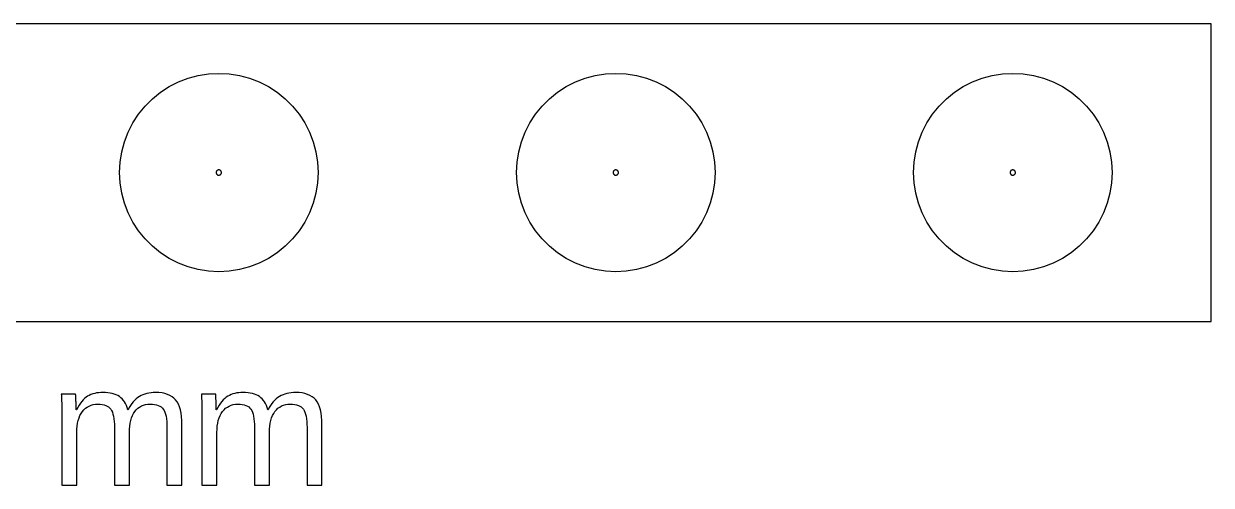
# Model space of a CAD drawing. Header units: metres. Extents: x -25 to 450, y -31 to 56.
# Drawn here: x 225.7 to 450, y -31 to 56.2 of the extents above; entities that cross this region are included whole.
import ezdxf

# ---------------------------------------------------------------- set-up
doc = ezdxf.new("R2010")
doc.units = ezdxf.units.M

msp = doc.modelspace()

# ---------------------------------------------------------------- linework, layer by layer
for p, q in [((450, 56.25), (0, 56.25)), ((450, 0), (450, 56.25)), ((253.125, 44.363), (254.874, 45.254)), ((254.874, 45.254), (256.706, 45.9573)), ((256.706, 45.9573), (258.602, 46.4653)), ((258.602, 46.4653), (260.54, 46.7723)), ((260.54, 46.7723), (262.5, 46.875)), ((262.5, 46.875), (264.46, 46.7723)), ((264.46, 46.7723), (266.398, 46.4653)), ((266.398, 46.4653), (268.294, 45.9573)), ((268.294, 45.9573), (270.126, 45.254)), ((270.126, 45.254), (271.875, 44.363)), ((328.125, 44.363), (329.874, 45.254)), ((329.874, 45.254), (331.706, 45.9573)), ((331.706, 45.9573), (333.602, 46.4653)), ((333.602, 46.4653), (335.54, 46.7723)), ((335.54, 46.7723), (337.5, 46.875)), ((337.5, 46.875), (339.46, 46.7723)), ((339.46, 46.7723), (341.398, 46.4653)), ((341.398, 46.4653), (343.294, 45.9573)), ((343.294, 45.9573), (345.126, 45.254)), ((345.126, 45.254), (346.875, 44.363)), ((403.125, 44.363), (404.874, 45.254)), ((404.874, 45.254), (406.706, 45.9573)), ((406.706, 45.9573), (408.602, 46.4653)), ((408.602, 46.4653), (410.54, 46.7723)), ((410.54, 46.7723), (412.5, 46.875)), ((412.5, 46.875), (414.46, 46.7723)), ((414.46, 46.7723), (416.398, 46.4653)), ((416.398, 46.4653), (418.294, 45.9573)), ((418.294, 45.9573), (420.126, 45.254)), ((420.126, 45.254), (421.875, 44.363)), ((249.954, 42.059), (251.479, 43.2941)), ((251.479, 43.2941), (253.125, 44.363)), ((271.875, 44.363), (273.521, 43.2941)), ((273.521, 43.2941), (275.046, 42.059)), ((324.954, 42.059), (326.479, 43.2941)), ((326.479, 43.2941), (328.125, 44.363)), ((346.875, 44.363), (348.521, 43.2941)), ((348.521, 43.2941), (350.046, 42.059)), ((399.954, 42.059), (401.479, 43.2941)), ((401.479, 43.2941), (403.125, 44.363)), ((421.875, 44.363), (423.521, 43.2941)), ((423.521, 43.2941), (425.046, 42.059)), ((247.331, 39.146), (248.566, 40.6712)), ((248.566, 40.6712), (249.954, 42.059)), ((275.046, 42.059), (276.434, 40.6712)), ((276.434, 40.6712), (277.669, 39.146)), ((322.331, 39.146), (323.566, 40.6712)), ((323.566, 40.6712), (324.954, 42.059)), ((350.046, 42.059), (351.434, 40.6712)), ((351.434, 40.6712), (352.669, 39.146)), ((397.331, 39.146), (398.566, 40.6712)), ((398.566, 40.6712), (399.954, 42.059)), ((425.046, 42.059), (426.434, 40.6712)), ((426.434, 40.6712), (427.669, 39.146)), ((246.262, 37.5), (247.331, 39.146)), ((277.669, 39.146), (278.738, 37.5)), ((321.262, 37.5), (322.331, 39.146)), ((352.669, 39.146), (353.738, 37.5)), ((396.262, 37.5), (397.331, 39.146)), ((427.669, 39.146), (428.738, 37.5)), ((245.371, 35.7513), (246.262, 37.5)), ((278.738, 37.5), (279.629, 35.7513)), ((320.371, 35.7513), (321.262, 37.5)), ((353.738, 37.5), (354.629, 35.7513)), ((395.371, 35.7513), (396.262, 37.5)), ((428.738, 37.5), (429.629, 35.7513)), ((244.16, 32.0233), (244.668, 33.9191)), ((244.668, 33.9191), (245.371, 35.7513)), ((279.629, 35.7513), (280.332, 33.9191)), ((280.332, 33.9191), (280.84, 32.0233)), ((319.16, 32.0233), (319.668, 33.9191)), ((319.668, 33.9191), (320.371, 35.7513)), ((354.629, 35.7513), (355.332, 33.9191)), ((355.332, 33.9191), (355.84, 32.0233)), ((394.16, 32.0233), (394.668, 33.9191)), ((394.668, 33.9191), (395.371, 35.7513)), ((429.629, 35.7513), (430.332, 33.9191)), ((430.332, 33.9191), (430.84, 32.0233)), ((243.853, 30.0849), (244.16, 32.0233)), ((280.84, 32.0233), (281.147, 30.0849)), ((318.853, 30.0849), (319.16, 32.0233)), ((355.84, 32.0233), (356.147, 30.0849)), ((393.853, 30.0849), (394.16, 32.0233)), ((430.84, 32.0233), (431.147, 30.0849)), ((243.75, 28.125), (243.853, 30.0849)), ((281.147, 30.0849), (281.25, 28.125)), ((318.75, 28.125), (318.853, 30.0849)), ((356.147, 30.0849), (356.25, 28.125)), ((393.75, 28.125), (393.853, 30.0849)), ((431.147, 30.0849), (431.25, 28.125)), ((243.853, 26.1651), (243.75, 28.125)), ((262.003, 28.1773), (262, 28.125)), ((262, 28.125), (262.003, 28.0727)), ((262.011, 28.2289), (262.003, 28.1773)), ((262.003, 28.0727), (262.011, 28.021)), ((262.024, 28.2795), (262.011, 28.2289)), ((262.011, 28.021), (262.024, 27.9705)), ((262.043, 28.3284), (262.024, 28.2795)), ((262.024, 27.9705), (262.043, 27.9216)), ((262.067, 28.375), (262.043, 28.3284)), ((262.043, 27.9216), (262.067, 27.875)), ((262.095, 28.4189), (262.067, 28.375)), ((262.067, 27.875), (262.095, 27.8311)), ((262.128, 28.4596), (262.095, 28.4189)), ((262.095, 27.8311), (262.128, 27.7904)), ((262.165, 28.4966), (262.128, 28.4596)), ((262.128, 27.7904), (262.165, 27.7534)), ((262.206, 28.5295), (262.165, 28.4966)), ((262.165, 27.7534), (262.206, 27.7205)), ((262.25, 28.558), (262.206, 28.5295)), ((262.206, 27.7205), (262.25, 27.692)), ((262.297, 28.5818), (262.25, 28.558)), ((262.25, 27.692), (262.297, 27.6682)), ((262.345, 28.6005), (262.297, 28.5818)), ((262.297, 27.6682), (262.345, 27.6495)), ((262.396, 28.6141), (262.345, 28.6005)), ((262.345, 27.6495), (262.396, 27.6359)), ((262.448, 28.6223), (262.396, 28.6141)), ((262.396, 27.6359), (262.448, 27.6277)), ((262.5, 28.625), (262.448, 28.6223)), ((262.448, 27.6277), (262.5, 27.625)), ((262.552, 28.6223), (262.5, 28.625)), ((262.5, 27.625), (262.552, 27.6277)), ((262.604, 28.6141), (262.552, 28.6223)), ((262.552, 27.6277), (262.604, 27.6359)), ((262.655, 28.6005), (262.604, 28.6141)), ((262.604, 27.6359), (262.655, 27.6495)), ((262.703, 28.5818), (262.655, 28.6005)), ((262.655, 27.6495), (262.703, 27.6682)), ((262.75, 28.558), (262.703, 28.5818)), ((262.703, 27.6682), (262.75, 27.692)), ((262.794, 28.5295), (262.75, 28.558)), ((262.75, 27.692), (262.794, 27.7205)), ((262.835, 28.4966), (262.794, 28.5295)), ((262.794, 27.7205), (262.835, 27.7534)), ((262.872, 28.4596), (262.835, 28.4966)), ((262.835, 27.7534), (262.872, 27.7904)), ((262.905, 28.4189), (262.872, 28.4596)), ((262.872, 27.7904), (262.905, 27.8311)), ((262.933, 28.375), (262.905, 28.4189)), ((262.905, 27.8311), (262.933, 27.875)), ((262.957, 28.3284), (262.933, 28.375)), ((262.933, 27.875), (262.957, 27.9216)), ((262.976, 28.2795), (262.957, 28.3284)), ((262.957, 27.9216), (262.976, 27.9705)), ((262.989, 28.2289), (262.976, 28.2795)), ((262.976, 27.9705), (262.989, 28.021)), ((262.997, 28.1773), (262.989, 28.2289)), ((262.989, 28.021), (262.997, 28.0727)), ((263, 28.125), (262.997, 28.1773)), ((262.997, 28.0727), (263, 28.125)), ((281.25, 28.125), (281.147, 26.1651)), ((318.853, 26.1651), (318.75, 28.125)), ((337.003, 28.1773), (337, 28.125)), ((337, 28.125), (337.003, 28.0727)), ((337.011, 28.2289), (337.003, 28.1773)), ((337.003, 28.0727), (337.011, 28.021)), ((337.024, 28.2795), (337.011, 28.2289)), ((337.011, 28.021), (337.024, 27.9705)), ((337.043, 28.3284), (337.024, 28.2795)), ((337.024, 27.9705), (337.043, 27.9216)), ((337.067, 28.375), (337.043, 28.3284)), ((337.043, 27.9216), (337.067, 27.875)), ((337.095, 28.4189), (337.067, 28.375)), ((337.067, 27.875), (337.095, 27.8311)), ((337.128, 28.4596), (337.095, 28.4189)), ((337.095, 27.8311), (337.128, 27.7904)), ((337.165, 28.4966), (337.128, 28.4596)), ((337.128, 27.7904), (337.165, 27.7534)), ((337.206, 28.5295), (337.165, 28.4966)), ((337.165, 27.7534), (337.206, 27.7205)), ((337.25, 28.558), (337.206, 28.5295)), ((337.206, 27.7205), (337.25, 27.692)), ((337.297, 28.5818), (337.25, 28.558)), ((337.25, 27.692), (337.297, 27.6682)), ((337.345, 28.6005), (337.297, 28.5818)), ((337.297, 27.6682), (337.345, 27.6495)), ((337.396, 28.6141), (337.345, 28.6005)), ((337.345, 27.6495), (337.396, 27.6359)), ((337.448, 28.6223), (337.396, 28.6141)), ((337.396, 27.6359), (337.448, 27.6277)), ((337.5, 28.625), (337.448, 28.6223)), ((337.448, 27.6277), (337.5, 27.625)), ((337.552, 28.6223), (337.5, 28.625)), ((337.5, 27.625), (337.552, 27.6277)), ((337.604, 28.6141), (337.552, 28.6223)), ((337.552, 27.6277), (337.604, 27.6359)), ((337.655, 28.6005), (337.604, 28.6141)), ((337.604, 27.6359), (337.655, 27.6495)), ((337.703, 28.5818), (337.655, 28.6005)), ((337.655, 27.6495), (337.703, 27.6682)), ((337.75, 28.558), (337.703, 28.5818)), ((337.703, 27.6682), (337.75, 27.692)), ((337.794, 28.5295), (337.75, 28.558)), ((337.75, 27.692), (337.794, 27.7205)), ((337.835, 28.4966), (337.794, 28.5295)), ((337.794, 27.7205), (337.835, 27.7534)), ((337.872, 28.4596), (337.835, 28.4966)), ((337.835, 27.7534), (337.872, 27.7904)), ((337.905, 28.4189), (337.872, 28.4596)), ((337.872, 27.7904), (337.905, 27.8311)), ((337.933, 28.375), (337.905, 28.4189)), ((337.905, 27.8311), (337.933, 27.875)), ((337.957, 28.3284), (337.933, 28.375)), ((337.933, 27.875), (337.957, 27.9216)), ((337.976, 28.2795), (337.957, 28.3284)), ((337.957, 27.9216), (337.976, 27.9705)), ((337.989, 28.2289), (337.976, 28.2795)), ((337.976, 27.9705), (337.989, 28.021)), ((337.997, 28.1773), (337.989, 28.2289)), ((337.989, 28.021), (337.997, 28.0727)), ((338, 28.125), (337.997, 28.1773)), ((337.997, 28.0727), (338, 28.125)), ((356.25, 28.125), (356.147, 26.1651)), ((393.853, 26.1651), (393.75, 28.125)), ((412.003, 28.1773), (412, 28.125)), ((412, 28.125), (412.003, 28.0727)), ((412.011, 28.2289), (412.003, 28.1773)), ((412.003, 28.0727), (412.011, 28.021)), ((412.024, 28.2795), (412.011, 28.2289)), ((412.011, 28.021), (412.024, 27.9705)), ((412.043, 28.3284), (412.024, 28.2795)), ((412.024, 27.9705), (412.043, 27.9216)), ((412.067, 28.375), (412.043, 28.3284)), ((412.043, 27.9216), (412.067, 27.875)), ((412.095, 28.4189), (412.067, 28.375)), ((412.067, 27.875), (412.095, 27.8311)), ((412.128, 28.4596), (412.095, 28.4189)), ((412.095, 27.8311), (412.128, 27.7904)), ((412.165, 28.4966), (412.128, 28.4596)), ((412.128, 27.7904), (412.165, 27.7534)), ((412.206, 28.5295), (412.165, 28.4966)), ((412.165, 27.7534), (412.206, 27.7205)), ((412.25, 28.558), (412.206, 28.5295)), ((412.206, 27.7205), (412.25, 27.692)), ((412.297, 28.5818), (412.25, 28.558)), ((412.25, 27.692), (412.297, 27.6682)), ((412.345, 28.6005), (412.297, 28.5818)), ((412.297, 27.6682), (412.345, 27.6495)), ((412.396, 28.6141), (412.345, 28.6005)), ((412.345, 27.6495), (412.396, 27.6359)), ((412.448, 28.6223), (412.396, 28.6141)), ((412.396, 27.6359), (412.448, 27.6277)), ((412.5, 28.625), (412.448, 28.6223)), ((412.448, 27.6277), (412.5, 27.625)), ((412.552, 28.6223), (412.5, 28.625)), ((412.5, 27.625), (412.552, 27.6277)), ((412.604, 28.6141), (412.552, 28.6223)), ((412.552, 27.6277), (412.604, 27.6359)), ((412.655, 28.6005), (412.604, 28.6141)), ((412.604, 27.6359), (412.655, 27.6495)), ((412.703, 28.5818), (412.655, 28.6005)), ((412.655, 27.6495), (412.703, 27.6682)), ((412.75, 28.558), (412.703, 28.5818)), ((412.703, 27.6682), (412.75, 27.692)), ((412.794, 28.5295), (412.75, 28.558)), ((412.75, 27.692), (412.794, 27.7205)), ((412.835, 28.4966), (412.794, 28.5295)), ((412.794, 27.7205), (412.835, 27.7534)), ((412.872, 28.4596), (412.835, 28.4966)), ((412.835, 27.7534), (412.872, 27.7904)), ((412.905, 28.4189), (412.872, 28.4596)), ((412.872, 27.7904), (412.905, 27.8311)), ((412.933, 28.375), (412.905, 28.4189)), ((412.905, 27.8311), (412.933, 27.875)), ((412.957, 28.3284), (412.933, 28.375)), ((412.933, 27.875), (412.957, 27.9216)), ((412.976, 28.2795), (412.957, 28.3284)), ((412.957, 27.9216), (412.976, 27.9705)), ((412.989, 28.2289), (412.976, 28.2795)), ((412.976, 27.9705), (412.989, 28.021)), ((412.997, 28.1773), (412.989, 28.2289)), ((412.989, 28.021), (412.997, 28.0727)), ((413, 28.125), (412.997, 28.1773)), ((412.997, 28.0727), (413, 28.125)), ((431.25, 28.125), (431.147, 26.1651)), ((244.16, 24.2267), (243.853, 26.1651)), ((281.147, 26.1651), (280.84, 24.2267)), ((319.16, 24.2267), (318.853, 26.1651)), ((356.147, 26.1651), (355.84, 24.2267)), ((394.16, 24.2267), (393.853, 26.1651)), ((431.147, 26.1651), (430.84, 24.2267)), ((244.668, 22.3309), (244.16, 24.2267)), ((280.84, 24.2267), (280.332, 22.3309)), ((319.668, 22.3309), (319.16, 24.2267)), ((355.84, 24.2267), (355.332, 22.3309)), ((394.668, 22.3309), (394.16, 24.2267)), ((430.84, 24.2267), (430.332, 22.3309)), ((245.371, 20.4987), (244.668, 22.3309)), ((246.262, 18.75), (245.371, 20.4987)), ((279.629, 20.4987), (278.738, 18.75)), ((280.332, 22.3309), (279.629, 20.4987)), ((320.371, 20.4987), (319.668, 22.3309)), ((321.262, 18.75), (320.371, 20.4987)), ((354.629, 20.4987), (353.738, 18.75)), ((355.332, 22.3309), (354.629, 20.4987)), ((395.371, 20.4987), (394.668, 22.3309)), ((396.262, 18.75), (395.371, 20.4987)), ((429.629, 20.4987), (428.738, 18.75)), ((430.332, 22.3309), (429.629, 20.4987)), ((247.331, 17.104), (246.262, 18.75)), ((278.738, 18.75), (277.669, 17.104)), ((322.331, 17.104), (321.262, 18.75)), ((353.738, 18.75), (352.669, 17.104)), ((397.331, 17.104), (396.262, 18.75)), ((428.738, 18.75), (427.669, 17.104)), ((248.566, 15.5788), (247.331, 17.104)), ((277.669, 17.104), (276.434, 15.5788)), ((323.566, 15.5788), (322.331, 17.104)), ((352.669, 17.104), (351.434, 15.5788)), ((398.566, 15.5788), (397.331, 17.104)), ((427.669, 17.104), (426.434, 15.5788)), ((249.954, 14.191), (248.566, 15.5788)), ((251.479, 12.9559), (249.954, 14.191)), ((275.046, 14.191), (273.521, 12.9559)), ((276.434, 15.5788), (275.046, 14.191)), ((324.954, 14.191), (323.566, 15.5788)), ((326.479, 12.9559), (324.954, 14.191)), ((350.046, 14.191), (348.521, 12.9559)), ((351.434, 15.5788), (350.046, 14.191)), ((399.954, 14.191), (398.566, 15.5788)), ((401.479, 12.9559), (399.954, 14.191)), ((425.046, 14.191), (423.521, 12.9559)), ((426.434, 15.5788), (425.046, 14.191)), ((253.125, 11.887), (251.479, 12.9559)), ((254.874, 10.996), (253.125, 11.887)), ((271.875, 11.887), (270.126, 10.996)), ((273.521, 12.9559), (271.875, 11.887)), ((328.125, 11.887), (326.479, 12.9559)), ((329.874, 10.996), (328.125, 11.887)), ((346.875, 11.887), (345.126, 10.996)), ((348.521, 12.9559), (346.875, 11.887)), ((403.125, 11.887), (401.479, 12.9559)), ((404.874, 10.996), (403.125, 11.887)), ((421.875, 11.887), (420.126, 10.996)), ((423.521, 12.9559), (421.875, 11.887)), ((256.706, 10.2927), (254.874, 10.996)), ((258.602, 9.78473), (256.706, 10.2927)), ((260.54, 9.47771), (258.602, 9.78473)), ((262.5, 9.375), (260.54, 9.47771)), ((264.46, 9.47771), (262.5, 9.375)), ((266.398, 9.78473), (264.46, 9.47771)), ((268.294, 10.2927), (266.398, 9.78473)), ((270.126, 10.996), (268.294, 10.2927)), ((331.706, 10.2927), (329.874, 10.996)), ((333.602, 9.78473), (331.706, 10.2927)), ((335.54, 9.47771), (333.602, 9.78473)), ((337.5, 9.375), (335.54, 9.47771)), ((339.46, 9.47771), (337.5, 9.375)), ((341.398, 9.78473), (339.46, 9.47771)), ((343.294, 10.2927), (341.398, 9.78473)), ((345.126, 10.996), (343.294, 10.2927)), ((406.706, 10.2927), (404.874, 10.996)), ((408.602, 9.78473), (406.706, 10.2927)), ((410.54, 9.47771), (408.602, 9.78473)), ((412.5, 9.375), (410.54, 9.47771)), ((414.46, 9.47771), (412.5, 9.375)), ((416.398, 9.78473), (414.46, 9.47771)), ((418.294, 10.2927), (416.398, 9.78473)), ((420.126, 10.996), (418.294, 10.2927)), ((0, 0), (450, 0)), ((240.214, -13.4517), (239.81, -13.4853)), ((240.635, -13.4405), (240.214, -13.4517)), ((241.111, -13.4527), (240.635, -13.4405)), ((241.561, -13.4892), (241.111, -13.4527)), ((250.121, -13.4524), (249.697, -13.4882)), ((250.562, -13.4405), (250.121, -13.4524)), ((251.191, -13.4626), (250.562, -13.4405)), ((266.679, -13.4517), (266.275, -13.4853)), ((267.1, -13.4405), (266.679, -13.4517)), ((267.576, -13.4527), (267.1, -13.4405)), ((268.026, -13.4892), (267.576, -13.4527)), ((276.586, -13.4524), (276.162, -13.4882)), ((277.027, -13.4405), (276.586, -13.4524)), ((277.656, -13.4626), (277.027, -13.4405)), ((235.44, -13.7403), (232.74, -13.7403)), ((232.74, -13.7403), (232.762, -13.9443)), ((232.762, -13.9443), (232.782, -14.2215)), ((232.782, -14.2215), (232.798, -14.5718)), ((232.798, -14.5718), (232.812, -14.9951)), ((232.812, -14.9951), (232.822, -15.4917)), ((232.822, -15.4917), (232.83, -16.0614)), ((235.444, -13.7645), (235.44, -13.7403)), ((235.448, -13.7972), (235.444, -13.7645)), ((235.453, -13.8386), (235.448, -13.7972)), ((235.457, -13.8884), (235.453, -13.8386)), ((235.461, -13.9469), (235.457, -13.8884)), ((235.465, -14.0139), (235.461, -13.9469)), ((235.469, -14.0895), (235.465, -14.0139)), ((235.473, -14.1736), (235.469, -14.0895)), ((235.477, -14.2631), (235.473, -14.1736)), ((235.486, -14.4519), (235.477, -14.2631)), ((235.496, -14.654), (235.486, -14.4519)), ((235.513, -14.9817), (235.496, -14.654)), ((235.519, -15.1085), (235.513, -14.9817)), ((235.525, -15.2606), (235.519, -15.1085)), ((235.532, -15.4379), (235.525, -15.2606)), ((235.539, -15.6405), (235.532, -15.4379)), ((235.546, -15.8683), (235.539, -15.6405)), ((236.344, -15.4877), (236.093, -15.8581)), ((236.604, -15.1521), (236.344, -15.4877)), ((236.872, -14.8512), (236.604, -15.1521)), ((237.148, -14.5851), (236.872, -14.8512)), ((237.433, -14.3538), (237.148, -14.5851)), ((237.726, -14.1572), (237.433, -14.3538)), ((238.033, -13.9892), (237.726, -14.1572)), ((238.355, -13.8436), (238.033, -13.9892)), ((238.694, -13.7205), (238.355, -13.8436)), ((239.05, -13.6196), (238.694, -13.7205)), ((238.768, -15.7368), (239.189, -15.6711)), ((239.422, -13.5413), (239.05, -13.6196)), ((239.189, -15.6711), (239.633, -15.6492)), ((239.81, -13.4853), (239.422, -13.5413)), ((239.633, -15.6492), (240.061, -15.6642)), ((240.061, -15.6642), (240.454, -15.709)), ((241.985, -13.5502), (241.561, -13.4892)), ((242.384, -13.6355), (241.985, -13.5502)), ((242.757, -13.7452), (242.384, -13.6355)), ((243.104, -13.8792), (242.757, -13.7452)), ((243.426, -14.0377), (243.104, -13.8792)), ((243.722, -14.2204), (243.426, -14.0377)), ((243.996, -14.4299), (243.722, -14.2204)), ((244.247, -14.6681), (243.996, -14.4299)), ((244.477, -14.9352), (244.247, -14.6681)), ((244.686, -15.2311), (244.477, -14.9352)), ((244.873, -15.5559), (244.686, -15.2311)), ((245.038, -15.9095), (244.873, -15.5559)), ((246.07, -15.5383), (245.819, -15.8962)), ((246.334, -15.2107), (246.07, -15.5383)), ((246.608, -14.9134), (246.334, -15.2107)), ((246.895, -14.6466), (246.608, -14.9134)), ((247.193, -14.4102), (246.895, -14.6466)), ((247.503, -14.2041), (247.193, -14.4102)), ((247.827, -14.0251), (247.503, -14.2041)), ((248.168, -13.87), (247.827, -14.0251)), ((248.525, -13.7388), (248.168, -13.87)), ((248.899, -13.6314), (248.525, -13.7388)), ((248.675, -15.7363), (249.104, -15.671)), ((249.29, -13.5479), (248.899, -13.6314)), ((249.104, -15.671), (249.559, -15.6492)), ((249.697, -13.4882), (249.29, -13.5479)), ((249.559, -15.6492), (249.987, -15.6642)), ((249.987, -15.6642), (250.381, -15.709)), ((251.775, -13.5291), (251.191, -13.4626)), ((252.315, -13.6398), (251.775, -13.5291)), ((252.811, -13.7947), (252.315, -13.6398)), ((253.262, -13.994), (252.811, -13.7947)), ((253.669, -14.2376), (253.262, -13.994)), ((254.031, -14.5254), (253.669, -14.2376)), ((254.349, -14.8575), (254.031, -14.5254)), ((254.627, -15.2396), (254.349, -14.8575)), ((254.867, -15.6785), (254.627, -15.2396)), ((255.07, -16.1742), (254.867, -15.6785)), ((261.905, -13.7403), (259.204, -13.7403)), ((259.204, -13.7403), (259.227, -13.9443)), ((259.227, -13.9443), (259.246, -14.2215)), ((259.246, -14.2215), (259.263, -14.5718)), ((259.263, -14.5718), (259.277, -14.9951)), ((259.277, -14.9951), (259.287, -15.4917)), ((259.287, -15.4917), (259.295, -16.0614)), ((261.909, -13.7645), (261.905, -13.7403)), ((261.913, -13.7972), (261.909, -13.7645)), ((261.917, -13.8386), (261.913, -13.7972)), ((261.922, -13.8884), (261.917, -13.8386)), ((261.926, -13.9469), (261.922, -13.8884)), ((261.93, -14.0139), (261.926, -13.9469)), ((261.934, -14.0895), (261.93, -14.0139)), ((261.938, -14.1736), (261.934, -14.0895)), ((261.942, -14.2631), (261.938, -14.1736)), ((261.951, -14.4519), (261.942, -14.2631)), ((261.961, -14.654), (261.951, -14.4519)), ((261.978, -14.9817), (261.961, -14.654)), ((261.984, -15.1085), (261.978, -14.9817)), ((261.99, -15.2606), (261.984, -15.1085)), ((261.997, -15.4379), (261.99, -15.2606)), ((262.004, -15.6405), (261.997, -15.4379)), ((262.011, -15.8683), (262.004, -15.6405)), ((262.809, -15.4877), (262.558, -15.8581)), ((263.069, -15.1521), (262.809, -15.4877)), ((263.337, -14.8512), (263.069, -15.1521)), ((263.613, -14.5851), (263.337, -14.8512)), ((263.898, -14.3538), (263.613, -14.5851)), ((264.191, -14.1572), (263.898, -14.3538)), ((264.497, -13.9892), (264.191, -14.1572)), ((264.82, -13.8436), (264.497, -13.9892)), ((265.159, -13.7205), (264.82, -13.8436)), ((265.515, -13.6196), (265.159, -13.7205)), ((265.233, -15.7368), (265.654, -15.6711)), ((265.886, -13.5413), (265.515, -13.6196)), ((265.654, -15.6711), (266.098, -15.6492)), ((266.275, -13.4853), (265.886, -13.5413)), ((266.098, -15.6492), (266.526, -15.6642)), ((266.526, -15.6642), (266.919, -15.709)), ((268.45, -13.5502), (268.026, -13.4892)), ((268.849, -13.6355), (268.45, -13.5502)), ((269.222, -13.7452), (268.849, -13.6355)), ((269.569, -13.8792), (269.222, -13.7452)), ((269.891, -14.0377), (269.569, -13.8792)), ((270.187, -14.2204), (269.891, -14.0377)), ((270.461, -14.4299), (270.187, -14.2204)), ((270.712, -14.6681), (270.461, -14.4299)), ((270.942, -14.9352), (270.712, -14.6681)), ((271.151, -15.2311), (270.942, -14.9352)), ((271.337, -15.5559), (271.151, -15.2311)), ((271.503, -15.9095), (271.337, -15.5559)), ((272.535, -15.5383), (272.284, -15.8962)), ((272.798, -15.2107), (272.535, -15.5383)), ((273.073, -14.9134), (272.798, -15.2107)), ((273.36, -14.6466), (273.073, -14.9134)), ((273.658, -14.4102), (273.36, -14.6466)), ((273.968, -14.2041), (273.658, -14.4102)), ((274.292, -14.0251), (273.968, -14.2041)), ((274.632, -13.87), (274.292, -14.0251)), ((274.99, -13.7388), (274.632, -13.87)), ((275.364, -13.6314), (274.99, -13.7388)), ((275.14, -15.7363), (275.569, -15.671)), ((275.755, -13.5479), (275.364, -13.6314)), ((275.569, -15.671), (276.024, -15.6492)), ((276.162, -13.4882), (275.755, -13.5479)), ((276.024, -15.6492), (276.452, -15.6642)), ((276.452, -15.6642), (276.846, -15.709)), ((278.24, -13.5291), (277.656, -13.4626)), ((278.78, -13.6398), (278.24, -13.5291)), ((279.276, -13.7947), (278.78, -13.6398)), ((279.727, -13.994), (279.276, -13.7947)), ((280.134, -14.2376), (279.727, -13.994)), ((280.496, -14.5254), (280.134, -14.2376)), ((280.814, -14.8575), (280.496, -14.5254)), ((281.092, -15.2396), (280.814, -14.8575)), ((281.332, -15.6785), (281.092, -15.2396)), ((281.535, -16.1742), (281.332, -15.6785)), ((232.83, -16.0614), (232.834, -16.7041)), ((232.834, -16.7041), (232.836, -17.42)), ((232.836, -17.42), (232.836, -30.9794)), ((235.553, -16.1214), (235.546, -15.8683)), ((235.561, -16.3997), (235.553, -16.1214)), ((235.569, -16.7033), (235.561, -16.3997)), ((235.616, -16.7033), (235.569, -16.7033)), ((235.85, -16.2633), (235.616, -16.7033)), ((236.093, -15.8581), (235.85, -16.2633)), ((236.095, -18.2618), (236.277, -17.822)), ((236.277, -17.822), (236.493, -17.418)), ((236.493, -17.418), (236.743, -17.0499)), ((236.743, -17.0499), (237.021, -16.7216)), ((237.021, -16.7216), (237.323, -16.4371)), ((237.323, -16.4371), (237.649, -16.1964)), ((237.649, -16.1964), (237.998, -15.9994)), ((237.998, -15.9994), (238.371, -15.8462)), ((238.371, -15.8462), (238.768, -15.7368)), ((240.454, -15.709), (240.813, -15.7836)), ((240.813, -15.7836), (241.138, -15.8882)), ((241.138, -15.8882), (241.429, -16.0225)), ((241.429, -16.0225), (241.685, -16.1868)), ((241.685, -16.1868), (241.907, -16.3809)), ((241.907, -16.3809), (242.095, -16.6049)), ((242.095, -16.6049), (242.255, -16.8679)), ((242.255, -16.8679), (242.394, -17.1792)), ((242.394, -17.1792), (242.511, -17.5387)), ((242.511, -17.5387), (242.608, -17.9464)), ((242.608, -17.9464), (242.682, -18.4024)), ((245.181, -16.292), (245.038, -15.9095)), ((245.304, -16.7033), (245.181, -16.292)), ((245.35, -16.7033), (245.304, -16.7033)), ((245.579, -16.2845), (245.35, -16.7033)), ((245.819, -15.8962), (245.579, -16.2845)), ((246.012, -18.2514), (246.191, -17.8119)), ((246.191, -17.8119), (246.402, -17.409)), ((246.402, -17.409), (246.646, -17.0429)), ((246.646, -17.0429), (246.919, -16.7162)), ((246.919, -16.7162), (247.218, -16.4332)), ((247.218, -16.4332), (247.543, -16.1936)), ((247.543, -16.1936), (247.894, -15.9977)), ((247.894, -15.9977), (248.271, -15.8452)), ((248.271, -15.8452), (248.675, -15.7363)), ((250.381, -15.709), (250.74, -15.7836)), ((250.74, -15.7836), (251.065, -15.8882)), ((251.065, -15.8882), (251.355, -16.0225)), ((251.355, -16.0225), (251.612, -16.1868)), ((251.612, -16.1868), (251.834, -16.3809)), ((251.834, -16.3809), (252.021, -16.6049)), ((252.021, -16.6049), (252.181, -16.8679)), ((252.181, -16.8679), (252.32, -17.1792)), ((252.32, -17.1792), (252.438, -17.5387)), ((252.438, -17.5387), (252.534, -17.9464)), ((252.534, -17.9464), (252.609, -18.4024)), ((255.237, -16.7267), (255.07, -16.1742)), ((255.366, -17.336), (255.237, -16.7267)), ((255.458, -18.002), (255.366, -17.336)), ((259.295, -16.0614), (259.299, -16.7041)), ((259.299, -16.7041), (259.301, -17.42)), ((259.301, -17.42), (259.301, -30.9794)), ((262.018, -16.1214), (262.011, -15.8683)), ((262.026, -16.3997), (262.018, -16.1214)), ((262.034, -16.7033), (262.026, -16.3997)), ((262.081, -16.7033), (262.034, -16.7033)), ((262.315, -16.2633), (262.081, -16.7033)), ((262.558, -15.8581), (262.315, -16.2633)), ((262.559, -18.2618), (262.742, -17.822)), ((262.742, -17.822), (262.958, -17.418)), ((262.958, -17.418), (263.207, -17.0499)), ((263.207, -17.0499), (263.486, -16.7216)), ((263.486, -16.7216), (263.788, -16.4371)), ((263.788, -16.4371), (264.113, -16.1964)), ((264.113, -16.1964), (264.463, -15.9994)), ((264.463, -15.9994), (264.836, -15.8462)), ((264.836, -15.8462), (265.233, -15.7368)), ((266.919, -15.709), (267.278, -15.7836)), ((267.278, -15.7836), (267.603, -15.8882)), ((267.603, -15.8882), (267.894, -16.0225)), ((267.894, -16.0225), (268.15, -16.1868)), ((268.15, -16.1868), (268.372, -16.3809)), ((268.372, -16.3809), (268.56, -16.6049)), ((268.56, -16.6049), (268.72, -16.8679)), ((268.72, -16.8679), (268.859, -17.1792)), ((268.859, -17.1792), (268.976, -17.5387)), ((268.976, -17.5387), (269.072, -17.9464)), ((269.072, -17.9464), (269.147, -18.4024)), ((271.646, -16.292), (271.503, -15.9095)), ((271.768, -16.7033), (271.646, -16.292)), ((271.815, -16.7033), (271.768, -16.7033)), ((272.044, -16.2845), (271.815, -16.7033)), ((272.284, -15.8962), (272.044, -16.2845)), ((272.477, -18.2514), (272.656, -17.8119)), ((272.656, -17.8119), (272.867, -17.409)), ((272.867, -17.409), (273.111, -17.0429)), ((273.111, -17.0429), (273.384, -16.7162)), ((273.384, -16.7162), (273.683, -16.4332)), ((273.683, -16.4332), (274.008, -16.1936)), ((274.008, -16.1936), (274.359, -15.9977)), ((274.359, -15.9977), (274.736, -15.8452)), ((274.736, -15.8452), (275.14, -15.7363)), ((276.846, -15.709), (277.205, -15.7836)), ((277.205, -15.7836), (277.53, -15.8882)), ((277.53, -15.8882), (277.82, -16.0225)), ((277.82, -16.0225), (278.077, -16.1868)), ((278.077, -16.1868), (278.298, -16.3809)), ((278.298, -16.3809), (278.486, -16.6049)), ((278.486, -16.6049), (278.646, -16.8679)), ((278.646, -16.8679), (278.785, -17.1792)), ((278.785, -17.1792), (278.903, -17.5387)), ((278.903, -17.5387), (278.999, -17.9464)), ((278.999, -17.9464), (279.074, -18.4024)), ((281.701, -16.7267), (281.535, -16.1742)), ((281.831, -17.336), (281.701, -16.7267)), ((281.923, -18.002), (281.831, -17.336)), ((235.696, -20.3798), (235.746, -19.7965)), ((235.746, -19.7965), (235.829, -19.2491)), ((235.829, -19.2491), (235.945, -18.7375)), ((235.945, -18.7375), (236.095, -18.2618)), ((242.682, -18.4024), (242.736, -18.9066)), ((242.736, -18.9066), (242.768, -19.4591)), ((242.768, -19.4591), (242.779, -20.0597)), ((242.779, -20.0597), (242.779, -30.9794)), ((245.622, -20.3761), (245.671, -19.7899)), ((245.671, -19.7899), (245.752, -19.2404)), ((245.752, -19.2404), (245.866, -18.7276)), ((245.866, -18.7276), (246.012, -18.2514)), ((252.609, -18.4024), (252.662, -18.9066)), ((252.662, -18.9066), (252.694, -19.4591)), ((252.694, -19.4591), (252.705, -20.0597)), ((252.705, -20.0597), (252.705, -30.9794)), ((255.514, -18.7249), (255.458, -18.002)), ((255.532, -19.5046), (255.514, -18.7249)), ((255.532, -30.9794), (255.532, -19.5046)), ((262.161, -20.3798), (262.211, -19.7965)), ((262.211, -19.7965), (262.294, -19.2491)), ((262.294, -19.2491), (262.41, -18.7375)), ((262.41, -18.7375), (262.559, -18.2618)), ((269.147, -18.4024), (269.201, -18.9066)), ((269.201, -18.9066), (269.233, -19.4591)), ((269.233, -19.4591), (269.243, -20.0597)), ((269.243, -20.0597), (269.243, -30.9794)), ((272.087, -20.3761), (272.136, -19.7899)), ((272.136, -19.7899), (272.217, -19.2404)), ((272.217, -19.2404), (272.331, -18.7276)), ((272.331, -18.7276), (272.477, -18.2514)), ((279.074, -18.4024), (279.127, -18.9066)), ((279.127, -18.9066), (279.159, -19.4591)), ((279.159, -19.4591), (279.17, -20.0597)), ((279.17, -20.0597), (279.17, -30.9794)), ((281.979, -18.7249), (281.923, -18.002)), ((281.997, -19.5046), (281.979, -18.7249)), ((281.997, -30.9794), (281.997, -19.5046)), ((235.679, -20.999), (235.696, -20.3798)), ((235.679, -30.9794), (235.679, -20.999)), ((245.606, -20.999), (245.622, -20.3761)), ((245.606, -30.9794), (245.606, -20.999)), ((262.144, -20.999), (262.161, -20.3798)), ((262.144, -30.9794), (262.144, -20.999)), ((272.071, -20.999), (272.087, -20.3761)), ((272.071, -30.9794), (272.071, -20.999)), ((232.836, -30.9794), (235.679, -30.9794)), ((242.779, -30.9794), (245.606, -30.9794)), ((252.705, -30.9794), (255.532, -30.9794)), ((259.301, -30.9794), (262.144, -30.9794)), ((269.243, -30.9794), (272.071, -30.9794)), ((279.17, -30.9794), (281.997, -30.9794))]:
    msp.add_line(p, q)

doc.saveas('drawing.dxf')
